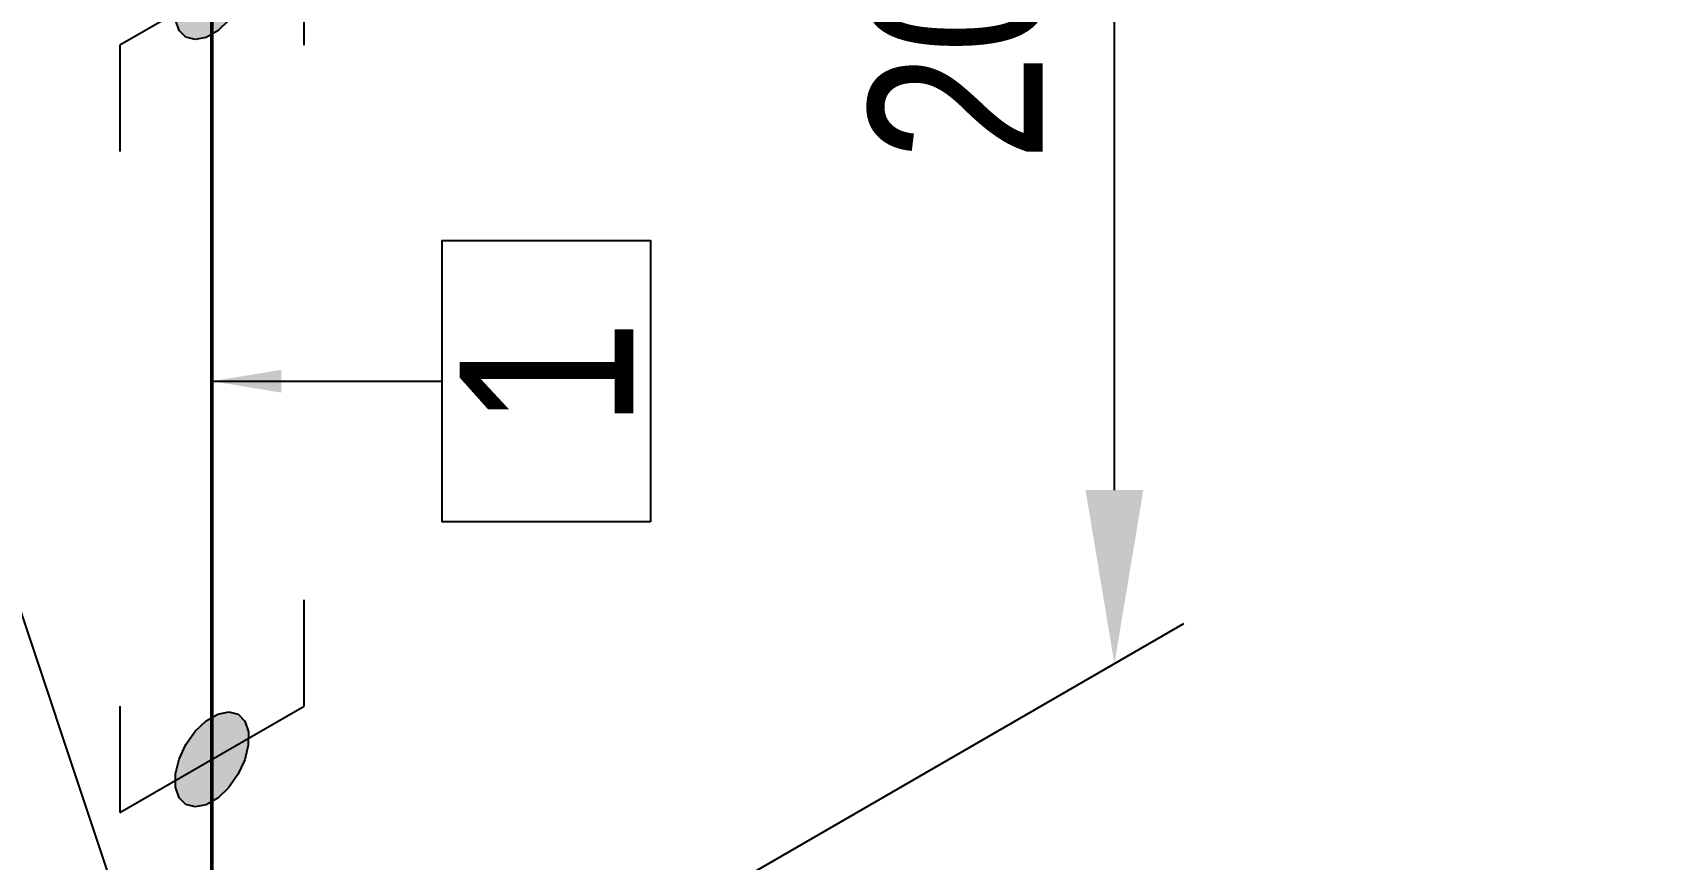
# Model space of a CAD drawing. Header units: millimetres. Extents: x 0 to 594, y 0 to 420.
# Drawn here: x 151.6 to 175, y 272.26 to 284.16 of the extents above; entities that cross this region are included whole.
import ezdxf
from ezdxf import colors
from ezdxf.entities.mleader import LeaderData, LeaderLine
from ezdxf.enums import TextEntityAlignment as Align
from ezdxf.math import Vec2, Vec3

# ---------------------------------------------------------------- set-up
doc = ezdxf.new("R2010")
doc.units = ezdxf.units.MM
doc.header["$LTSCALE"] = 0.25
for name, color, linetype in [('용접', 1, 'Continuous'), ('주석', 7, 'Continuous'), ('치수', 1, 'Continuous')]:
    doc.layers.add(name, color=color, linetype=linetype)
doc.layers.add('파이프 작은 보어', color=30, linetype='Continuous', lineweight=50)
doc.styles.add('AdskIsoAnnotation', font='arial.ttf', dxfattribs={"width": 0.8, "height": 1})
doc.styles.add('AdskIsoMetric', font='arial.ttf', dxfattribs={"width": 0.8, "height": 2.5})
doc.styles.add('AdskIsoMetric-30', font='arial.ttf', dxfattribs={"width": 0.8, "height": 2.5})
doc.styles.add('AdskIsoMetric30', font='arial.ttf', dxfattribs={"width": 0.8, "oblique": 30, "height": 2.5})
doc.styles.get("Standard").update_dxf_attribs({"font": 'arial.ttf'})
doc.dimstyles.new('AdskIsoMetric', dxfattribs={"dimtxt": 2.5, "dimasz": 2.5, "dimexe": 1, "dimexo": 2, "dimgap": 0.8, "dimtad": 1, "dimdec": 0, "dimrnd": 1, "dimzin": 0, "dimdsep": 46, "dimtxsty": 'AdskIsoMetric', "dimcen": 0, "dimclrt": 7, "dimadec": 0, "dimazin": 0, "dimtfac": 1, "dimtdec": 0, "dimtmove": 1, "dimatfit": 3, "dimfxl": 0, "dimfrac": 2, "dimtolj": 1, "dimtzin": 0, "dimarcsym": 0})

# ---------------------------------------------------------------- blocks, each defined once
blk = doc.blocks.new('*D59')
at = {"layer": 'Defpoints', "color": 0}
for p in [(167.178, 298.366), (154.188, 290.866), (154.188, 267.575)]:
    blk.add_point(p, dxfattribs=at)
at = {"layer": '치수', "color": 0, "lineweight": -2}
for p, q in [((156.188, 292.021), (168.178, 298.944)), ((167.178, 277.575), (167.178, 295.866)), ((156.188, 268.73), (168.178, 275.653))]:
    blk.add_line(p, q, dxfattribs=at)
at = {"layer": '치수', "color": 0}
for points in [[(166.762, 295.866), (167.595, 295.866), (167.178, 298.366)], [(166.762, 277.575), (167.595, 277.575), (167.178, 275.075)]]:
    blk.add_solid(points, dxfattribs=at)
at = {"layer": '치수', "color": 7, "insert": (164.912, 285.412), "char_height": 2.5, "attachment_point": 5, "rotation": 90, "style": 'AdskIsoMetric-30'}
blk.add_mtext('\\A1;2057', dxfattribs=at)
blk = doc.blocks.new('*D77')
at = {"layer": 'Defpoints', "color": 0}
for p in [(174.439, 270.884), (194.689, 267.575), (174.439, 255.884)]:
    blk.add_point(p, dxfattribs=at)
at = {"layer": '치수', "color": 0, "lineweight": -2}
for p, q in [((194.689, 269.885), (194.689, 283.73)), ((192.524, 281.325), (176.604, 272.134)), ((174.439, 258.193), (174.439, 272.038))]:
    blk.add_line(p, q, dxfattribs=at)
at = {"layer": '치수', "color": 0}
for points in [[(192.316, 281.686), (192.733, 280.964), (194.689, 282.575)], [(176.395, 272.494), (176.812, 271.773), (174.439, 270.884)]]:
    blk.add_solid(points, dxfattribs=at)
at = {"layer": '치수', "color": 7, "insert": (184.564, 279.347), "char_height": 2.5, "attachment_point": 5, "rotation": 30, "style": 'AdskIsoMetric30'}
blk.add_mtext('\\A1;5448', dxfattribs=at)
blk = doc.blocks.new('엘보우-3-Iso2DSkew180')
at = {"color": 0, "linetype": 'ByBlock', "lineweight": -2, "extrusion": (-0.707107, -0.408248, 0.57735)}
for p, q in [((0, 6.124), (0, 0)), ((0, 0), (5.303, -3.062)), ((0, 0), (0, 0))]:
    blk.add_line(p, q, dxfattribs=at)
blk = doc.blocks.new('SocketWeld-1-IsoRight')
blk.add_hatch(color=256).paths.add_polyline_path([(0.0055, 0.0371), (0.0057, 0.0369), (0.006, 0.0367), (0.0062, 0.0365), (0.0064, 0.0363), (0.0066, 0.0361), (0.0068, 0.0359), (0.007, 0.0357), (0.0072, 0.0355), (0.0075, 0.0353), (0.0077, 0.0351), (0.0079, 0.0349), (0.0081, 0.0347), (0.0083, 0.0345), (0.0085, 0.0343), (0.0088, 0.0341), (0.009, 0.0339), (0.0092, 0.0337), (0.0094, 0.0334), (0.0096, 0.0332), (0.0098, 0.033), (0.01, 0.0328), (0.0103, 0.0326), (0.0105, 0.0324), (0.0107, 0.0322), (0.0109, 0.032), (0.0111, 0.0318), (0.0113, 0.0316), (0.0115, 0.0314), (0.0118, 0.0312), (0.012, 0.031), (0.0122, 0.0308), (0.0124, 0.0306), (0.0126, 0.0304), (0.0128, 0.0302), (0.013, 0.03), (0.0133, 0.0298), (0.0135, 0.0296), (0.0137, 0.0294), (0.0139, 0.0292), (0.0141, 0.0289), (0.0143, 0.0287), (0.0145, 0.0285), (0.0148, 0.0283), (0.015, 0.0281), (0.0152, 0.0279), (0.0154, 0.0277), (0.0156, 0.0275), (0.0158, 0.0273), (0.0161, 0.0271), (0.0161, 0.0271), (0.0162, 0.0268), (0.0164, 0.0266), (0.0166, 0.0263), (0.0168, 0.0261), (0.017, 0.0258), (0.0171, 0.0256), (0.0173, 0.0253), (0.0175, 0.025), (0.0177, 0.0248), (0.0179, 0.0245), (0.0181, 0.0243), (0.0182, 0.024), (0.0184, 0.0237), (0.0186, 0.0235), (0.0188, 0.0232), (0.019, 0.023), (0.0192, 0.0227), (0.0193, 0.0225), (0.0195, 0.0222), (0.0197, 0.0219), (0.0199, 0.0217), (0.0201, 0.0214), (0.0203, 0.0212), (0.0204, 0.0209), (0.0206, 0.0206), (0.0208, 0.0204), (0.021, 0.0201), (0.0212, 0.0199), (0.0213, 0.0196), (0.0215, 0.0193), (0.0217, 0.0191), (0.0219, 0.0188), (0.0221, 0.0186), (0.0223, 0.0183), (0.0224, 0.0181), (0.0226, 0.0178), (0.0228, 0.0175), (0.023, 0.0173), (0.0232, 0.017), (0.0234, 0.0168), (0.0235, 0.0165), (0.0237, 0.0162), (0.0239, 0.016), (0.0241, 0.0157), (0.0243, 0.0155), (0.0245, 0.0152), (0.0246, 0.015), (0.0248, 0.0147), (0.025, 0.0144), (0.025, 0.0144), (0.0251, 0.0141), (0.0253, 0.0139), (0.0254, 0.0136), (0.0255, 0.0133), (0.0257, 0.013), (0.0258, 0.0127), (0.0259, 0.0124), (0.0261, 0.0121), (0.0262, 0.0118), (0.0263, 0.0116), (0.0265, 0.0113), (0.0266, 0.011), (0.0267, 0.0107), (0.0269, 0.0104), (0.027, 0.0101), (0.0271, 0.0098), (0.0273, 0.0095), (0.0274, 0.0093), (0.0275, 0.009), (0.0277, 0.0087), (0.0278, 0.0084), (0.0279, 0.0081), (0.0281, 0.0078), (0.0282, 0.0075), (0.0283, 0.0072), (0.0284, 0.007), (0.0286, 0.0067), (0.0287, 0.0064), (0.0288, 0.0061), (0.029, 0.0058), (0.0291, 0.0055), (0.0292, 0.0052), (0.0294, 0.0049), (0.0295, 0.0047), (0.0296, 0.0044), (0.0298, 0.0041), (0.0299, 0.0038), (0.03, 0.0035), (0.0302, 0.0032), (0.0303, 0.0029), (0.0304, 0.0026), (0.0306, 0.0024), (0.0307, 0.0021), (0.0308, 0.0018), (0.031, 0.0015), (0.0311, 0.0012), (0.0312, 0.0009), (0.0314, 0.0006), (0.0315, 0.0003), (0.0315, 0.0003), (0.0316, 0.0001), (0.0316, -0.0002), (0.0317, -0.0005), (0.0318, -0.0008), (0.0319, -0.0011), (0.0319, -0.0014), (0.032, -0.0017), (0.0321, -0.002), (0.0321, -0.0022), (0.0322, -0.0025), (0.0323, -0.0028), (0.0323, -0.0031), (0.0324, -0.0034), (0.0325, -0.0037), (0.0325, -0.004), (0.0326, -0.0043), (0.0327, -0.0046), (0.0328, -0.0048), (0.0328, -0.0051), (0.0329, -0.0054), (0.033, -0.0057), (0.033, -0.006), (0.0331, -0.0063), (0.0332, -0.0066), (0.0332, -0.0069), (0.0333, -0.0071), (0.0334, -0.0074), (0.0335, -0.0077), (0.0335, -0.008), (0.0336, -0.0083), (0.0337, -0.0086), (0.0337, -0.0089), (0.0338, -0.0092), (0.0339, -0.0095), (0.0339, -0.0097), (0.034, -0.01), (0.0341, -0.0103), (0.0342, -0.0106), (0.0342, -0.0109), (0.0343, -0.0112), (0.0344, -0.0115), (0.0344, -0.0118), (0.0345, -0.012), (0.0346, -0.0123), (0.0346, -0.0126), (0.0347, -0.0129), (0.0348, -0.0132), (0.0349, -0.0135), (0.0349, -0.0138), (0.0349, -0.0138), (0.0349, -0.014), (0.0349, -0.0143), (0.0349, -0.0146), (0.0349, -0.0148), (0.0349, -0.0151), (0.0349, -0.0153), (0.0349, -0.0156), (0.0349, -0.0159), (0.0349, -0.0161), (0.0349, -0.0164), (0.0349, -0.0166), (0.0349, -0.0169), (0.0349, -0.0172), (0.0349, -0.0174), (0.0349, -0.0177), (0.0349, -0.0179), (0.0349, -0.0182), (0.0349, -0.0185), (0.0349, -0.0187), (0.0349, -0.019), (0.0349, -0.0192), (0.0349, -0.0195), (0.0349, -0.0198), (0.0349, -0.02), (0.0349, -0.0203), (0.0349, -0.0206), (0.0349, -0.0208), (0.0349, -0.0211), (0.0349, -0.0213), (0.0349, -0.0216), (0.0349, -0.0219), (0.0349, -0.0221), (0.0349, -0.0224), (0.0349, -0.0226), (0.0349, -0.0229), (0.0349, -0.0232), (0.0349, -0.0234), (0.0349, -0.0237), (0.0349, -0.0239), (0.0349, -0.0242), (0.0349, -0.0245), (0.0349, -0.0247), (0.0349, -0.025), (0.0349, -0.0252), (0.0349, -0.0255), (0.0349, -0.0258), (0.0349, -0.026), (0.0349, -0.0263), (0.0349, -0.0265), (0.0349, -0.0265), (0.0349, -0.0268), (0.0348, -0.027), (0.0347, -0.0272), (0.0346, -0.0274), (0.0346, -0.0276), (0.0345, -0.0278), (0.0344, -0.028), (0.0344, -0.0282), (0.0343, -0.0284), (0.0342, -0.0286), (0.0342, -0.0288), (0.0341, -0.029), (0.034, -0.0292), (0.0339, -0.0295), (0.0339, -0.0297), (0.0338, -0.0299), (0.0337, -0.0301), (0.0337, -0.0303), (0.0336, -0.0305), (0.0335, -0.0307), (0.0335, -0.0309), (0.0334, -0.0311), (0.0333, -0.0313), (0.0332, -0.0315), (0.0332, -0.0317), (0.0331, -0.0319), (0.033, -0.0322), (0.033, -0.0324), (0.0329, -0.0326), (0.0328, -0.0328), (0.0328, -0.033), (0.0327, -0.0332), (0.0326, -0.0334), (0.0325, -0.0336), (0.0325, -0.0338), (0.0324, -0.034), (0.0323, -0.0342), (0.0323, -0.0344), (0.0322, -0.0346), (0.0321, -0.0349), (0.0321, -0.0351), (0.032, -0.0353), (0.0319, -0.0355), (0.0319, -0.0357), (0.0318, -0.0359), (0.0317, -0.0361), (0.0316, -0.0363), (0.0316, -0.0365), (0.0315, -0.0367), (0.0315, -0.0367), (0.0314, -0.0369), (0.0312, -0.037), (0.0311, -0.0371), (0.031, -0.0373), (0.0308, -0.0374), (0.0307, -0.0375), (0.0306, -0.0377), (0.0304, -0.0378), (0.0303, -0.0379), (0.0302, -0.0381), (0.03, -0.0382), (0.0299, -0.0383), (0.0298, -0.0385), (0.0296, -0.0386), (0.0295, -0.0387), (0.0294, -0.0389), (0.0292, -0.039), (0.0291, -0.0391), (0.029, -0.0393), (0.0288, -0.0394), (0.0287, -0.0395), (0.0286, -0.0397), (0.0284, -0.0398), (0.0283, -0.0399), (0.0282, -0.0401), (0.0281, -0.0402), (0.0279, -0.0403), (0.0278, -0.0405), (0.0277, -0.0406), (0.0275, -0.0408), (0.0274, -0.0409), (0.0273, -0.041), (0.0271, -0.0412), (0.027, -0.0413), (0.0269, -0.0414), (0.0267, -0.0416), (0.0266, -0.0417), (0.0265, -0.0418), (0.0263, -0.042), (0.0262, -0.0421), (0.0261, -0.0422), (0.0259, -0.0424), (0.0258, -0.0425), (0.0257, -0.0426), (0.0255, -0.0428), (0.0254, -0.0429), (0.0253, -0.043), (0.0251, -0.0432), (0.025, -0.0433), (0.025, -0.0433), (0.0248, -0.0433), (0.0246, -0.0434), (0.0245, -0.0434), (0.0243, -0.0435), (0.0241, -0.0435), (0.0239, -0.0436), (0.0237, -0.0436), (0.0235, -0.0437), (0.0234, -0.0437), (0.0232, -0.0438), (0.023, -0.0438), (0.0228, -0.0439), (0.0226, -0.0439), (0.0224, -0.044), (0.0223, -0.044), (0.0221, -0.0441), (0.0219, -0.0441), (0.0217, -0.0442), (0.0215, -0.0442), (0.0213, -0.0443), (0.0212, -0.0443), (0.021, -0.0444), (0.0208, -0.0444), (0.0206, -0.0444), (0.0204, -0.0445), (0.0203, -0.0445), (0.0201, -0.0446), (0.0199, -0.0446), (0.0197, -0.0447), (0.0195, -0.0447), (0.0193, -0.0448), (0.0192, -0.0448), (0.019, -0.0449), (0.0188, -0.0449), (0.0186, -0.045), (0.0184, -0.045), (0.0182, -0.0451), (0.0181, -0.0451), (0.0179, -0.0452), (0.0177, -0.0452), (0.0175, -0.0453), (0.0173, -0.0453), (0.0171, -0.0454), (0.017, -0.0454), (0.0168, -0.0455), (0.0166, -0.0455), (0.0164, -0.0455), (0.0162, -0.0456), (0.0161, -0.0456), (0.0161, -0.0456), (0.0158, -0.0456), (0.0156, -0.0456), (0.0154, -0.0455), (0.0152, -0.0455), (0.015, -0.0454), (0.0148, -0.0454), (0.0145, -0.0453), (0.0143, -0.0453), (0.0141, -0.0453), (0.0139, -0.0452), (0.0137, -0.0452), (0.0135, -0.0451), (0.0133, -0.0451), (0.013, -0.045), (0.0128, -0.045), (0.0126, -0.0449), (0.0124, -0.0449), (0.0122, -0.0449), (0.012, -0.0448), (0.0118, -0.0448), (0.0115, -0.0447), (0.0113, -0.0447), (0.0111, -0.0446), (0.0109, -0.0446), (0.0107, -0.0446), (0.0105, -0.0445), (0.0103, -0.0445), (0.01, -0.0444), (0.0098, -0.0444), (0.0096, -0.0443), (0.0094, -0.0443), (0.0092, -0.0443), (0.009, -0.0442), (0.0088, -0.0442), (0.0085, -0.0441), (0.0083, -0.0441), (0.0081, -0.044), (0.0079, -0.044), (0.0077, -0.0439), (0.0075, -0.0439), (0.0072, -0.0439), (0.007, -0.0438), (0.0068, -0.0438), (0.0066, -0.0437), (0.0064, -0.0437), (0.0062, -0.0436), (0.006, -0.0436), (0.0057, -0.0436), (0.0055, -0.0435), (0.0055, -0.0435), (0.0053, -0.0434), (0.0051, -0.0433), (0.0049, -0.0431), (0.0046, -0.043), (0.0044, -0.0429), (0.0042, -0.0427), (0.004, -0.0426), (0.0037, -0.0425), (0.0035, -0.0423), (0.0033, -0.0422), (0.003, -0.0421), (0.0028, -0.042), (0.0026, -0.0418), (0.0024, -0.0417), (0.0021, -0.0416), (0.0019, -0.0414), (0.0017, -0.0413), (0.0015, -0.0412), (0.0012, -0.041), (0.001, -0.0409), (0.0008, -0.0408), (0.0006, -0.0406), (0.0003, -0.0405), (0.0001, -0.0404), (-0.0001, -0.0403), (-0.0003, -0.0401), (-0.0006, -0.04), (-0.0008, -0.0399), (-0.001, -0.0397), (-0.0012, -0.0396), (-0.0015, -0.0395), (-0.0017, -0.0393), (-0.0019, -0.0392), (-0.0021, -0.0391), (-0.0024, -0.039), (-0.0026, -0.0388), (-0.0028, -0.0387), (-0.003, -0.0386), (-0.0033, -0.0384), (-0.0035, -0.0383), (-0.0037, -0.0382), (-0.004, -0.038), (-0.0042, -0.0379), (-0.0044, -0.0378), (-0.0046, -0.0377), (-0.0049, -0.0375), (-0.0051, -0.0374), (-0.0053, -0.0373), (-0.0055, -0.0371), (-0.0055, -0.0371), (-0.0057, -0.0369), (-0.006, -0.0367), (-0.0062, -0.0365), (-0.0064, -0.0363), (-0.0066, -0.0361), (-0.0068, -0.0359), (-0.007, -0.0357), (-0.0072, -0.0355), (-0.0075, -0.0353), (-0.0077, -0.0351), (-0.0079, -0.0349), (-0.0081, -0.0347), (-0.0083, -0.0345), (-0.0085, -0.0343), (-0.0088, -0.0341), (-0.009, -0.0339), (-0.0092, -0.0337), (-0.0094, -0.0334), (-0.0096, -0.0332), (-0.0098, -0.033), (-0.01, -0.0328), (-0.0103, -0.0326), (-0.0105, -0.0324), (-0.0107, -0.0322), (-0.0109, -0.032), (-0.0111, -0.0318), (-0.0113, -0.0316), (-0.0115, -0.0314), (-0.0118, -0.0312), (-0.012, -0.031), (-0.0122, -0.0308), (-0.0124, -0.0306), (-0.0126, -0.0304), (-0.0128, -0.0302), (-0.013, -0.03), (-0.0133, -0.0298), (-0.0135, -0.0296), (-0.0137, -0.0294), (-0.0139, -0.0292), (-0.0141, -0.0289), (-0.0143, -0.0287), (-0.0145, -0.0285), (-0.0148, -0.0283), (-0.015, -0.0281), (-0.0152, -0.0279), (-0.0154, -0.0277), (-0.0156, -0.0275), (-0.0158, -0.0273), (-0.0161, -0.0271), (-0.0161, -0.0271), (-0.0162, -0.0268), (-0.0164, -0.0266), (-0.0166, -0.0263), (-0.0168, -0.0261), (-0.017, -0.0258), (-0.0171, -0.0256), (-0.0173, -0.0253), (-0.0175, -0.025), (-0.0177, -0.0248), (-0.0179, -0.0245), (-0.0181, -0.0243), (-0.0182, -0.024), (-0.0184, -0.0237), (-0.0186, -0.0235), (-0.0188, -0.0232), (-0.019, -0.023), (-0.0192, -0.0227), (-0.0193, -0.0225), (-0.0195, -0.0222), (-0.0197, -0.0219), (-0.0199, -0.0217), (-0.0201, -0.0214), (-0.0203, -0.0212), (-0.0204, -0.0209), (-0.0206, -0.0206), (-0.0208, -0.0204), (-0.021, -0.0201), (-0.0212, -0.0199), (-0.0213, -0.0196), (-0.0215, -0.0193), (-0.0217, -0.0191), (-0.0219, -0.0188), (-0.0221, -0.0186), (-0.0223, -0.0183), (-0.0224, -0.0181), (-0.0226, -0.0178), (-0.0228, -0.0175), (-0.023, -0.0173), (-0.0232, -0.017), (-0.0234, -0.0168), (-0.0235, -0.0165), (-0.0237, -0.0162), (-0.0239, -0.016), (-0.0241, -0.0157), (-0.0243, -0.0155), (-0.0245, -0.0152), (-0.0246, -0.015), (-0.0248, -0.0147), (-0.025, -0.0144), (-0.025, -0.0144), (-0.0251, -0.0141), (-0.0253, -0.0139), (-0.0254, -0.0136), (-0.0255, -0.0133), (-0.0257, -0.013), (-0.0258, -0.0127), (-0.0259, -0.0124), (-0.0261, -0.0121), (-0.0262, -0.0118), (-0.0263, -0.0116), (-0.0265, -0.0113), (-0.0266, -0.011), (-0.0267, -0.0107), (-0.0269, -0.0104), (-0.027, -0.0101), (-0.0271, -0.0098), (-0.0273, -0.0095), (-0.0274, -0.0093), (-0.0275, -0.009), (-0.0277, -0.0087), (-0.0278, -0.0084), (-0.0279, -0.0081), (-0.0281, -0.0078), (-0.0282, -0.0075), (-0.0283, -0.0072), (-0.0284, -0.007), (-0.0286, -0.0067), (-0.0287, -0.0064), (-0.0288, -0.0061), (-0.029, -0.0058), (-0.0291, -0.0055), (-0.0292, -0.0052), (-0.0294, -0.0049), (-0.0295, -0.0047), (-0.0296, -0.0044), (-0.0298, -0.0041), (-0.0299, -0.0038), (-0.03, -0.0035), (-0.0302, -0.0032), (-0.0303, -0.0029), (-0.0304, -0.0026), (-0.0306, -0.0024), (-0.0307, -0.0021), (-0.0308, -0.0018), (-0.031, -0.0015), (-0.0311, -0.0012), (-0.0312, -0.0009), (-0.0314, -0.0006), (-0.0315, -0.0003), (-0.0315, -0.0003), (-0.0316, -0.0001), (-0.0316, 0.0002), (-0.0317, 0.0005), (-0.0318, 0.0008), (-0.0319, 0.0011), (-0.0319, 0.0014), (-0.032, 0.0017), (-0.0321, 0.002), (-0.0321, 0.0022), (-0.0322, 0.0025), (-0.0323, 0.0028), (-0.0323, 0.0031), (-0.0324, 0.0034), (-0.0325, 0.0037), (-0.0325, 0.004), (-0.0326, 0.0043), (-0.0327, 0.0046), (-0.0328, 0.0048), (-0.0328, 0.0051), (-0.0329, 0.0054), (-0.033, 0.0057), (-0.033, 0.006), (-0.0331, 0.0063), (-0.0332, 0.0066), (-0.0332, 0.0069), (-0.0333, 0.0071), (-0.0334, 0.0074), (-0.0335, 0.0077), (-0.0335, 0.008), (-0.0336, 0.0083), (-0.0337, 0.0086), (-0.0337, 0.0089), (-0.0338, 0.0092), (-0.0339, 0.0095), (-0.0339, 0.0097), (-0.034, 0.01), (-0.0341, 0.0103), (-0.0342, 0.0106), (-0.0342, 0.0109), (-0.0343, 0.0112), (-0.0344, 0.0115), (-0.0344, 0.0118), (-0.0345, 0.012), (-0.0346, 0.0123), (-0.0346, 0.0126), (-0.0347, 0.0129), (-0.0348, 0.0132), (-0.0349, 0.0135), (-0.0349, 0.0138), (-0.0349, 0.0138), (-0.0349, 0.014), (-0.0349, 0.0143), (-0.0349, 0.0146), (-0.0349, 0.0148), (-0.0349, 0.0151), (-0.0349, 0.0153), (-0.0349, 0.0156), (-0.0349, 0.0159), (-0.0349, 0.0161), (-0.0349, 0.0164), (-0.0349, 0.0166), (-0.0349, 0.0169), (-0.0349, 0.0172), (-0.0349, 0.0174), (-0.0349, 0.0177), (-0.0349, 0.0179), (-0.0349, 0.0182), (-0.0349, 0.0185), (-0.0349, 0.0187), (-0.0349, 0.019), (-0.0349, 0.0192), (-0.0349, 0.0195), (-0.0349, 0.0198), (-0.0349, 0.02), (-0.0349, 0.0203), (-0.0349, 0.0206), (-0.0349, 0.0208), (-0.0349, 0.0211), (-0.0349, 0.0213), (-0.0349, 0.0216), (-0.0349, 0.0219), (-0.0349, 0.0221), (-0.0349, 0.0224), (-0.0349, 0.0226), (-0.0349, 0.0229), (-0.0349, 0.0232), (-0.0349, 0.0234), (-0.0349, 0.0237), (-0.0349, 0.0239), (-0.0349, 0.0242), (-0.0349, 0.0245), (-0.0349, 0.0247), (-0.0349, 0.025), (-0.0349, 0.0252), (-0.0349, 0.0255), (-0.0349, 0.0258), (-0.0349, 0.026), (-0.0349, 0.0263), (-0.0349, 0.0265), (-0.0349, 0.0265), (-0.0349, 0.0268), (-0.0348, 0.027), (-0.0347, 0.0272), (-0.0346, 0.0274), (-0.0346, 0.0276), (-0.0345, 0.0278), (-0.0344, 0.028), (-0.0344, 0.0282), (-0.0343, 0.0284), (-0.0342, 0.0286), (-0.0342, 0.0288), (-0.0341, 0.029), (-0.034, 0.0292), (-0.0339, 0.0295), (-0.0339, 0.0297), (-0.0338, 0.0299), (-0.0337, 0.0301), (-0.0337, 0.0303), (-0.0336, 0.0305), (-0.0335, 0.0307), (-0.0335, 0.0309), (-0.0334, 0.0311), (-0.0333, 0.0313), (-0.0332, 0.0315), (-0.0332, 0.0317), (-0.0331, 0.0319), (-0.033, 0.0322), (-0.033, 0.0324), (-0.0329, 0.0326), (-0.0328, 0.0328), (-0.0328, 0.033), (-0.0327, 0.0332), (-0.0326, 0.0334), (-0.0325, 0.0336), (-0.0325, 0.0338), (-0.0324, 0.034), (-0.0323, 0.0342), (-0.0323, 0.0344), (-0.0322, 0.0346), (-0.0321, 0.0349), (-0.0321, 0.0351), (-0.032, 0.0353), (-0.0319, 0.0355), (-0.0319, 0.0357), (-0.0318, 0.0359), (-0.0317, 0.0361), (-0.0316, 0.0363), (-0.0316, 0.0365), (-0.0315, 0.0367), (-0.0315, 0.0367), (-0.0314, 0.0369), (-0.0312, 0.037), (-0.0311, 0.0371), (-0.031, 0.0373), (-0.0308, 0.0374), (-0.0307, 0.0375), (-0.0306, 0.0377), (-0.0304, 0.0378), (-0.0303, 0.0379), (-0.0302, 0.0381), (-0.03, 0.0382), (-0.0299, 0.0383), (-0.0298, 0.0385), (-0.0296, 0.0386), (-0.0295, 0.0387), (-0.0294, 0.0389), (-0.0292, 0.039), (-0.0291, 0.0391), (-0.029, 0.0393), (-0.0288, 0.0394), (-0.0287, 0.0395), (-0.0286, 0.0397), (-0.0284, 0.0398), (-0.0283, 0.0399), (-0.0282, 0.0401), (-0.0281, 0.0402), (-0.0279, 0.0403), (-0.0278, 0.0405), (-0.0277, 0.0406), (-0.0275, 0.0408), (-0.0274, 0.0409), (-0.0273, 0.041), (-0.0271, 0.0412), (-0.027, 0.0413), (-0.0269, 0.0414), (-0.0267, 0.0416), (-0.0266, 0.0417), (-0.0265, 0.0418), (-0.0263, 0.042), (-0.0262, 0.0421), (-0.0261, 0.0422), (-0.0259, 0.0424), (-0.0258, 0.0425), (-0.0257, 0.0426), (-0.0255, 0.0428), (-0.0254, 0.0429), (-0.0253, 0.043), (-0.0251, 0.0432), (-0.025, 0.0433), (-0.025, 0.0433), (-0.0248, 0.0433), (-0.0246, 0.0434), (-0.0245, 0.0434), (-0.0243, 0.0435), (-0.0241, 0.0435), (-0.0239, 0.0436), (-0.0237, 0.0436), (-0.0235, 0.0437), (-0.0234, 0.0437), (-0.0232, 0.0438), (-0.023, 0.0438), (-0.0228, 0.0439), (-0.0226, 0.0439), (-0.0224, 0.044), (-0.0223, 0.044), (-0.0221, 0.0441), (-0.0219, 0.0441), (-0.0217, 0.0442), (-0.0215, 0.0442), (-0.0213, 0.0443), (-0.0212, 0.0443), (-0.021, 0.0444), (-0.0208, 0.0444), (-0.0206, 0.0444), (-0.0204, 0.0445), (-0.0203, 0.0445), (-0.0201, 0.0446), (-0.0199, 0.0446), (-0.0197, 0.0447), (-0.0195, 0.0447), (-0.0193, 0.0448), (-0.0192, 0.0448), (-0.019, 0.0449), (-0.0188, 0.0449), (-0.0186, 0.045), (-0.0184, 0.045), (-0.0182, 0.0451), (-0.0181, 0.0451), (-0.0179, 0.0452), (-0.0177, 0.0452), (-0.0175, 0.0453), (-0.0173, 0.0453), (-0.0171, 0.0454), (-0.017, 0.0454), (-0.0168, 0.0455), (-0.0166, 0.0455), (-0.0164, 0.0455), (-0.0162, 0.0456), (-0.0161, 0.0456), (-0.0161, 0.0456), (-0.0158, 0.0456), (-0.0156, 0.0456), (-0.0154, 0.0455), (-0.0152, 0.0455), (-0.015, 0.0454), (-0.0148, 0.0454), (-0.0145, 0.0453), (-0.0143, 0.0453), (-0.0141, 0.0453), (-0.0139, 0.0452), (-0.0137, 0.0452), (-0.0135, 0.0451), (-0.0133, 0.0451), (-0.013, 0.045), (-0.0128, 0.045), (-0.0126, 0.0449), (-0.0124, 0.0449), (-0.0122, 0.0449), (-0.012, 0.0448), (-0.0118, 0.0448), (-0.0115, 0.0447), (-0.0113, 0.0447), (-0.0111, 0.0446), (-0.0109, 0.0446), (-0.0107, 0.0446), (-0.0105, 0.0445), (-0.0103, 0.0445), (-0.01, 0.0444), (-0.0098, 0.0444), (-0.0096, 0.0443), (-0.0094, 0.0443), (-0.0092, 0.0443), (-0.009, 0.0442), (-0.0088, 0.0442), (-0.0085, 0.0441), (-0.0083, 0.0441), (-0.0081, 0.044), (-0.0079, 0.044), (-0.0077, 0.0439), (-0.0075, 0.0439), (-0.0072, 0.0439), (-0.007, 0.0438), (-0.0068, 0.0438), (-0.0066, 0.0437), (-0.0064, 0.0437), (-0.0062, 0.0436), (-0.006, 0.0436), (-0.0057, 0.0436), (-0.0055, 0.0435), (-0.0055, 0.0435), (-0.0053, 0.0434), (-0.0051, 0.0433), (-0.0049, 0.0431), (-0.0046, 0.043), (-0.0044, 0.0429), (-0.0042, 0.0427), (-0.004, 0.0426), (-0.0037, 0.0425), (-0.0035, 0.0423), (-0.0033, 0.0422), (-0.003, 0.0421), (-0.0028, 0.042), (-0.0026, 0.0418), (-0.0024, 0.0417), (-0.0021, 0.0416), (-0.0019, 0.0414), (-0.0017, 0.0413), (-0.0015, 0.0412), (-0.0012, 0.041), (-0.001, 0.0409), (-0.0008, 0.0408), (-0.0006, 0.0406), (-0.0003, 0.0405), (-0.0001, 0.0404), (0.0001, 0.0403), (0.0003, 0.0401), (0.0006, 0.04), (0.0008, 0.0399), (0.001, 0.0397), (0.0012, 0.0396), (0.0015, 0.0395), (0.0017, 0.0393), (0.0019, 0.0392), (0.0021, 0.0391), (0.0024, 0.039), (0.0026, 0.0388), (0.0028, 0.0387), (0.003, 0.0386), (0.0033, 0.0384), (0.0035, 0.0383), (0.0037, 0.0382), (0.004, 0.038), (0.0042, 0.0379), (0.0044, 0.0378), (0.0046, 0.0377), (0.0049, 0.0375), (0.0051, 0.0374), (0.0053, 0.0373)], flags=0)
at = {"color": 0, "linetype": 'ByBlock', "lineweight": -2, "extrusion": (0.707107, 0.408248, -0.57735)}
for p, q in [((0, 0.1021), (-0.0884, 0.1531)), ((0, -0.1021), (0, 0.1021)), ((-0.0349, 0.0265), (-0.0315, 0.0367)), ((-0.0315, 0.0367), (-0.025, 0.0433)), ((-0.025, 0.0433), (-0.0161, 0.0456)), ((-0.0161, 0.0456), (-0.0055, 0.0435)), ((-0.0055, 0.0435), (0.0055, 0.0371)), ((0.0055, 0.0371), (0.0161, 0.0271)), ((-0.0349, 0.0138), (-0.0349, 0.0265)), ((0.0161, 0.0271), (0.025, 0.0144)), ((-0.0315, -0.0003), (-0.0349, 0.0138)), ((0.025, 0.0144), (0.0315, 0.0003)), ((0.0315, 0.0003), (0.0349, -0.0138)), ((-0.025, -0.0144), (-0.0315, -0.0003)), ((-0.0161, -0.0271), (-0.025, -0.0144)), ((0.0349, -0.0138), (0.0349, -0.0265)), ((-0.0055, -0.0371), (-0.0161, -0.0271)), ((0.0349, -0.0265), (0.0315, -0.0367)), ((0.0055, -0.0435), (-0.0055, -0.0371)), ((0.0161, -0.0456), (0.0055, -0.0435)), ((0.025, -0.0433), (0.0161, -0.0456)), ((0.0315, -0.0367), (0.025, -0.0433)), ((-0.0884, -0.051), (0, -0.1021))]:
    blk.add_line(p, q, dxfattribs=at)
blk = doc.blocks.new('AnnoRect')
at = {"color": 0, "linetype": 'ByBlock', "lineweight": -2}
blk.add_wipeout([(-0.8095, -0.6), (-0.8095, 0.6), (0.8095, 0.6), (0.8095, -0.6)], dxfattribs=at)
blk.add_lwpolyline([(-0.8095, -0.6), (-0.8095, 0.6), (0.8095, 0.6), (0.8095, -0.6)], close=True, dxfattribs=at)
at = {"color": 0, "linetype": 'ByBlock', "lineweight": -2, "style": 'AdskIsoAnnotation', "width": 0.8}
blk.add_attdef('XX', text='', height=1, dxfattribs=at).set_placement((0, 0), align=Align.MIDDLE_CENTER)

msp = doc.modelspace()

# ---------------------------------------------------------------- linework, layer by layer
at = {"layer": '파이프 작은 보어'}
msp.add_lwpolyline([(154.188, 284.7425), (154.188, 273.6991)], dxfattribs=at)

# ---------------------------------------------------------------- block references
at = {"layer": '용접', "xscale": 15, "yscale": 15, "zscale": 15}
for p, rotation in [((154.188, 284.7425), 119.9999999973506), ((154.188, 273.6991), 299.999999997409)]:
    msp.add_blockref('SocketWeld-1-IsoRight', p, dxfattribs=dict(at, rotation=rotation))
at = {"layer": '파이프 작은 보어'}
msp.add_blockref('엘보우-3-Iso2DSkew180', (154.188, 267.5753), dxfattribs=at)

# ---------------------------------------------------------------- dimensions: what is measured, and where the dimension line sits
at = {"layer": '치수'}
for base, p1, p2, angle, text, override, picture, middle in [((167.1784, 298.3662), (154.188, 267.5753), (154.188, 290.8662), 90, '2057', {"dimtad": 0, "dimlfac": 88.331928, "dimtxsty": 'AdskIsoMetric-30', "dimse1": 0, "dimse2": 0, "dimsd1": 0, "dimsd2": 0, "dimtmove": 1}, '*D59', (164.9121, 285.4123)), ((174.4387, 270.8836), (194.6894, 267.5753), (174.4387, 255.8836), 210, '5448', {"dimtad": 0, "dimlfac": 233.006415, "dimtxsty": 'AdskIsoMetric30', "dimse1": 0, "dimse2": 0, "dimsd1": 0, "dimsd2": 0, "dimtmove": 1}, '*D77', (184.564, 279.3474))]:
    dim = msp.add_linear_dim(base=base, p1=p1, p2=p2, angle=angle, text=text, dimstyle='AdskIsoMetric', override=override, dxfattribs=at)
    dim.commit()
    dim.dimension.update_dxf_attribs({"geometry": picture, "text_midpoint": middle, "dimtype": 160})

# ---------------------------------------------------------------- leaders
at = {"layer": '주석'}
ml = msp.add_multileader_mtext('Standard', dxfattribs=at)
ml.set_content('')
ml.set_leader_properties()
ml.build(insert=Vec2(0, 0))
ml.multileader.update_dxf_attribs({"dogleg_length": 0, "arrow_head_size": 0})
ctx = ml.context
ctx.base_point, ctx.arrow_head_size, ctx.plane_origin = Vec3(157.5, 279.1419), 0, Vec3(0, 13.1419)
notes = []
notes.append((ctx, [(0, (1, 1, 0), (157.5, 279.1419), (-1, 0), 0, [(0, [(154.188, 279.1419)], 0, [])])]))
ctx.mtext, ml.multileader.dxf.content_type = None, 0
ml = msp.add_multileader_mtext('Standard', dxfattribs=at)
ml.set_content('')
ml.set_leader_properties()
ml.build(insert=Vec2(0, 0))
ml.multileader.update_dxf_attribs({"dogleg_length": 0, "arrow_head_size": 2.5})
ctx = ml.context
ctx.base_point, ctx.arrow_head_size, ctx.plane_origin = Vec3(151, 277.1419), 2.5, Vec3(0, 13.1419)
notes.append((ctx, [(0, (1, 1, 0), (151, 277.1419), (-1, 0), 0, [(0, [(154.188, 267.5753)], 0, [])])]))
ctx.mtext, ml.multileader.dxf.content_type = None, 0
for ctx, leaders in notes:
    for number, flags, end, landing, length, lines in leaders:
        leader = LeaderData()
        leader.index, (leader.has_last_leader_line, leader.has_dogleg_vector, leader.attachment_direction) = number, flags
        leader.last_leader_point, leader.dogleg_vector, leader.dogleg_length = Vec3(end), Vec3(landing), length
        for number, points, colour, breaks in lines:
            line = LeaderLine()
            line.index, line.vertices, line.color, line.breaks = number, Vec3.list(points), colors.encode_raw_color(colour), breaks
            leader.lines.append(line)
        ctx.leaders.append(leader)

# ---------------------------------------------------------------- next in the draw order: block references
ref = msp.add_blockref('AnnoRect', (159, 279.1419), dxfattribs=dict(at, xscale=2.5, yscale=2.5, zscale=2.5, rotation=90.0000000095936))
ref.add_attrib('XX_001', '1', (160.2551, 278.4693), dxfattribs={"layer": '0', "color": 0, "linetype": 'ByBlock', "lineweight": -2, "height": 2.5, "rotation": 90, "style": 'AdskIsoAnnotation', "width": 0.8})

doc.saveas('drawing.dxf')
